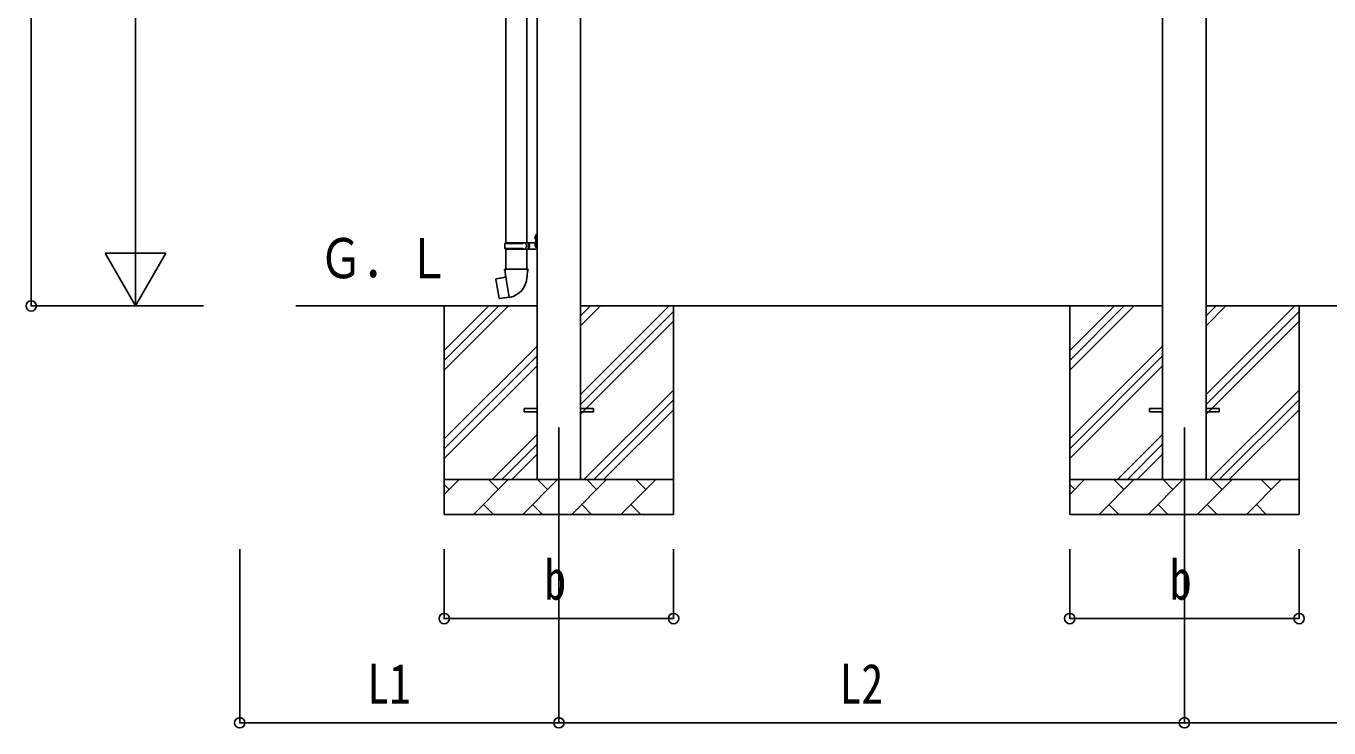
# Model space of a CAD drawing. Units: millimetres, scale not verified. Extents: x -14718 to 14718, y -10395 to 10395.
# Drawn here: x -5184 to -1435, y -3367 to -1347 of the extents above; entities that cross this region are included whole.
import ezdxf
from ezdxf.enums import TextEntityAlignment as Align

# ---------------------------------------------------------------- set-up
doc = ezdxf.new("R2010")
doc.units = ezdxf.units.MM
doc.header["$LTSCALE"] = 40
for name, color, linetype in [('0-3_YKK_12', 2, 'Continuous'), ('0-4_YKK_13', 4, 'Continuous'), ('0-5_YKK_A1', 4, 'Continuous'), ('0-6_YKK_D', 6, 'Continuous')]:
    doc.layers.add(name, color=color, linetype=linetype)
doc.styles.add('ＭＳ ゴシック', font='')
doc.styles.get('ＭＳ ゴシック').set_extended_font_data('MS Gothic')

msp = doc.modelspace()

# ---------------------------------------------------------------- linework, layer by layer
at = {"layer": '0-3_YKK_12'}
for p, q in [((-3650.69, -2502.5), (-3650.69, -3002.5)), ((-1850.69, -2502.5), (-1850.69, -3002.5))]:
    msp.add_line(p, q, dxfattribs=at)
at = {"layer": '0-4_YKK_13'}
for p, q in [((-3803.19, -1038.99), (-3803.19, -1971)), ((-3743.19, -1038.99), (-3743.19, -1971)), ((-3717.19, -1948), (-3714.19, -1946.5)), ((-3717.19, -1948), (-3717.19, -1980)), ((-3714.19, -1946.5), (-3714.19, -1980)), ((-3714.19, -1946.5), (-3713.19, -1946.5)), ((-3713.19, -1946.5), (-3713.19, -1980)), ((-3806.19, -1973), (-3755.86, -1973)), ((-3806.19, -1987), (-3755.86, -1987)), ((-3805.19, -1971), (-3719.19, -1971)), ((-3805.19, -1971), (-3805.19, -1973)), ((-3805.19, -1989), (-3805.19, -1987)), ((-3746.19, -1971), (-3746.19, -1975.5)), ((-3746.19, -1975.5), (-3744.19, -1975.5)), ((-3746.19, -1989), (-3746.19, -1984.5)), ((-3746.19, -1984.5), (-3744.19, -1984.5)), ((-3744.19, -1975.5), (-3744.19, -1980)), ((-3744.19, -1984.5), (-3744.19, -1980)), ((-3738.19, -1971), (-3738.19, -1980)), ((-3738.19, -1975.5), (-3735.19, -1975.5)), ((-3738.19, -1989), (-3738.19, -1980)), ((-3738.19, -1984.5), (-3735.19, -1984.5)), ((-3735.19, -1975.5), (-3735.19, -1980)), ((-3735.19, -1984.5), (-3735.19, -1980)), ((-3719.49, -1953.85), (-3717.45, -1954.85)), ((-3719.49, -1974.35), (-3717.45, -1975.35)), ((-3718.22, -1951.85), (-3717.59, -1951.85)), ((-3718.22, -1951.85), (-3718.22, -1960.15)), ((-3718.22, -1960.15), (-3717.59, -1960.15)), ((-3718.22, -1972.35), (-3717.59, -1972.35)), ((-3718.22, -1972.35), (-3718.22, -1980.65)), ((-3718.22, -1980.65), (-3717.59, -1980.65)), ((-3717.59, -1951.85), (-3717.59, -1960.15)), ((-3717.59, -1951.85), (-3717.19, -1952.25)), ((-3717.59, -1960.15), (-3717.19, -1959.75)), ((-3717.59, -1972.35), (-3717.59, -1980.65)), ((-3717.59, -1972.35), (-3717.19, -1972.75)), ((-3717.59, -1980.65), (-3717.19, -1980.25)), ((-3717.45, -1954.85), (-3716.84, -1956)), ((-3717.45, -1975.35), (-3716.84, -1976.5)), ((-3717.19, -1952.25), (-3717.19, -1959.75)), ((-3717.19, -1972.75), (-3717.19, -1980.25)), ((-3717.19, -1984.5), (-3717.19, -1980)), ((-3717.19, -1984.5), (-3714.19, -1986)), ((-3714.19, -1986), (-3714.19, -1980)), ((-3714.19, -1986), (-3713.19, -1986)), ((-3713.19, -1986), (-3713.19, -1980)), ((-3805.19, -1989), (-3719.19, -1989)), ((-3803.19, -1989), (-3803.19, -2046.43)), ((-3743.19, -1989), (-3743.19, -2046.43)), ((-3805.04, -2046.43), (-3807.19, -2047.21)), ((-3807.19, -2047.21), (-3807.19, -2050.83)), ((-3807.19, -2050.83), (-3804.95, -2051.64)), ((-3805.04, -2046.43), (-3773.19, -2046.43)), ((-3805.04, -2046.43), (-3804.95, -2051.64)), ((-3804.95, -2051.64), (-3804.69, -2066.43)), ((-3741.34, -2046.43), (-3773.19, -2046.43)), ((-3739.19, -2050.83), (-3741.43, -2051.64)), ((-3741.34, -2046.43), (-3739.19, -2047.21)), ((-3739.19, -2047.21), (-3739.19, -2050.83)), ((-3831.65, -2074.88), (-3832.46, -2076.05)), ((-3832.46, -2076.05), (-3822.84, -2130.61)), ((-3803.78, -2069.63), (-3831.65, -2074.88)), ((-3818.91, -2072.28), (-3819.12, -2072.52)), ((-3804.69, -2066.43), (-3803.34, -2068.43)), ((-3793.43, -2126.92), (-3803.56, -2069.45)), ((-3803.54, -2068.63), (-3803.54, -2069.33)), ((-3803.34, -2068.43), (-3803.37, -2068.43)), ((-3743, -2068.37), (-3743.08, -2070.53)), ((-3741.69, -2066.43), (-3743, -2068.37)), ((-3808.81, -2129.52), (-3809.1, -2129.36)), ((-3793.12, -2127.69), (-3793.36, -2127.02)), ((-3750.69, -2448), (-3713.19, -2448)), ((-3750.69, -2457), (-3750.69, -2448)), ((-3750.69, -2457), (-3713.19, -2457)), ((-3588.19, -2448), (-3550.69, -2448)), ((-3588.19, -2457), (-3550.69, -2457)), ((-3550.69, -2457), (-3550.69, -2448)), ((-1950.69, -2448), (-1913.19, -2448)), ((-1950.69, -2457), (-1950.69, -2448)), ((-1950.69, -2457), (-1913.19, -2457)), ((-1788.19, -2448), (-1750.69, -2448)), ((-1788.19, -2457), (-1750.69, -2457)), ((-1750.69, -2457), (-1750.69, -2448))]:
    msp.add_line(p, q, dxfattribs=at)
for points in [[(-3719.49, -1958.15), (-3717.45, -1957.15), (-3716.84, -1956)], [(-3719.49, -1978.65), (-3717.45, -1977.65), (-3716.84, -1976.5)], [(-3741.34, -2046.43), (-3741.43, -2051.64), (-3741.69, -2066.43)], [(-3816.66, -2072.06), (-3816.94, -2071.9), (-3818.91, -2072.28)], [(-3793.7, -2126.83), (-3821.68, -2131.43), (-3822.84, -2130.61)], [(-3806.63, -2128.96), (-3806.84, -2129.19), (-3808.81, -2129.52)]]:
    msp.add_lwpolyline(points, dxfattribs=at)
for centre, radius, start, end in [((-3757.44, -1980), 49.25, 171.82876, 180.00002), ((-3757.44, -1980), 49.25, 180.00002, 188.17127), ((-3755.86, -1971), 2, 270, 359.99998), ((-3755.86, -1989), 2, 0.00005, 90.00004), ((-3713.89, -1956), 6, 136.21765, 223.78235), ((-3713.89, -1976.5), 6, 136.21765, 223.78235), ((-3719.19, -1969), 2, 270, 359.99998), ((-3719.19, -1991), 2, 0.00005, 90.00004), ((-3803.84, -2069.33), 0.3, 280.66842, 0), ((-3803.34, -2068.63), 0.2, 100, 180), ((-3803.34, -2068.43), 60.3, 279.96938, 358), ((-3793.65, -2127.13), 0.3, 20, 99.33158), ((-3792.94, -2127.62), 0.2, 200, 279.96938)]:
    msp.add_arc(centre, radius, start, end, dxfattribs=at)
at = {"layer": '0-5_YKK_A1'}
for p, q in [((-1913.19, 205), (-1913.19, -2652.5)), ((-1788.19, -2652.5), (-1788.19, 205)), ((-3713.19, 145), (-3713.19, -2652.5)), ((-3588.19, -2652.5), (-3588.19, 145)), ((-3713.19, -2152.5), (-4407.35, -2152.5)), ((-3980.69, -2152.5), (-3980.69, -2752.5)), ((-3980.69, -2337.55), (-3795.64, -2152.5)), ((-3980.69, -2309.27), (-3823.92, -2152.5)), ((-3980.69, -2280.98), (-3852.21, -2152.5)), ((-1913.19, -2152.5), (-3588.19, -2152.5)), ((-3588.19, -2407.6), (-3333.09, -2152.5)), ((-3588.19, -2209.61), (-3531.08, -2152.5)), ((-3588.19, -2181.32), (-3559.37, -2152.5)), ((-3588.19, -2435.88), (-3320.69, -2168.38)), ((-3320.69, -2152.5), (-3320.69, -2752.5)), ((-2180.69, -2152.5), (-2180.69, -2752.5)), ((-2180.69, -2337.55), (-1995.64, -2152.5)), ((-2180.69, -2309.27), (-2023.92, -2152.5)), ((-2180.69, -2280.98), (-2052.21, -2152.5)), ((-113.19, -2152.5), (-1788.19, -2152.5)), ((-1788.19, -2407.6), (-1533.09, -2152.5)), ((-1788.19, -2209.61), (-1731.08, -2152.5)), ((-1788.19, -2181.32), (-1759.37, -2152.5)), ((-1788.19, -2435.88), (-1520.69, -2168.38)), ((-1520.69, -2152.5), (-1520.69, -2752.5)), ((-3588.19, -2464.17), (-3320.69, -2196.67)), ((-1788.19, -2464.17), (-1520.69, -2196.67)), ((-3980.69, -2535.54), (-3713.19, -2268.04)), ((-2180.69, -2535.54), (-1913.19, -2268.04)), ((-3980.69, -2563.82), (-3713.19, -2296.32)), ((-3980.69, -2592.11), (-3713.19, -2324.61)), ((-2180.69, -2563.82), (-1913.19, -2296.32)), ((-2180.69, -2592.11), (-1913.19, -2324.61)), ((-3578.53, -2652.5), (-3320.69, -2394.66)), ((-1778.53, -2652.5), (-1520.69, -2394.66)), ((-3550.25, -2652.5), (-3320.69, -2422.94)), ((-1750.25, -2652.5), (-1520.69, -2422.94)), ((-3521.96, -2652.5), (-3320.69, -2451.23)), ((-1721.96, -2652.5), (-1520.69, -2451.23)), ((-3843.09, -2652.5), (-3713.19, -2522.6)), ((-2043.09, -2652.5), (-1913.19, -2522.6)), ((-3814.81, -2652.5), (-3713.19, -2550.88)), ((-3786.52, -2652.5), (-3713.19, -2579.17)), ((-2014.81, -2652.5), (-1913.19, -2550.88)), ((-1986.52, -2652.5), (-1913.19, -2579.17)), ((-3980.69, -2652.5), (-3320.69, -2652.5)), ((-3980.69, -2695.39), (-3937.8, -2652.5)), ((-3896.38, -2752.5), (-3796.38, -2652.5)), ((-3824.93, -2681.05), (-3853.48, -2652.5)), ((-3754.95, -2752.5), (-3654.95, -2652.5)), ((-3683.51, -2681.05), (-3712.06, -2652.5)), ((-3613.53, -2752.5), (-3513.53, -2652.5)), ((-3542.09, -2681.05), (-3570.64, -2652.5)), ((-3472.11, -2752.5), (-3372.11, -2652.5)), ((-3400.66, -2681.05), (-3429.22, -2652.5)), ((-3323.97, -2652.5), (-3320.69, -2649.22)), ((-2180.69, -2652.5), (-1520.69, -2652.5)), ((-2180.69, -2695.39), (-2137.8, -2652.5)), ((-2096.38, -2752.5), (-1996.38, -2652.5)), ((-2024.93, -2681.05), (-2053.48, -2652.5)), ((-1954.95, -2752.5), (-1854.95, -2652.5)), ((-1883.51, -2681.05), (-1912.06, -2652.5)), ((-1813.53, -2752.5), (-1713.53, -2652.5)), ((-1742.09, -2681.05), (-1770.64, -2652.5)), ((-1672.11, -2752.5), (-1572.11, -2652.5)), ((-1600.66, -2681.05), (-1629.22, -2652.5)), ((-1523.97, -2652.5), (-1520.69, -2649.22)), ((-3966.35, -2681.05), (-3980.69, -2666.71)), ((-2166.35, -2681.05), (-2180.69, -2666.71)), ((-3867.82, -2723.95), (-3839.27, -2752.5)), ((-3726.4, -2723.95), (-3697.85, -2752.5)), ((-3584.98, -2723.95), (-3556.43, -2752.5)), ((-3443.56, -2723.95), (-3415, -2752.5)), ((-2067.82, -2723.95), (-2039.27, -2752.5)), ((-1926.4, -2723.95), (-1897.85, -2752.5)), ((-1784.98, -2723.95), (-1756.43, -2752.5)), ((-1643.56, -2723.95), (-1615, -2752.5)), ((-3320.69, -2752.5), (-3980.69, -2752.5)), ((-1520.69, -2752.5), (-2180.69, -2752.5))]:
    msp.add_line(p, q, dxfattribs=at)
at = {"layer": '0-6_YKK_D'}
for p, q in [((-5169.29, -2152.5), (-5169.29, 493.45)), ((-4869.29, -1977.5), (-4869.29, -27.5)), ((-4869.29, -2152.5), (-4869.29, -1849.39)), ((-4869.29, -2152.5), (-4956.79, -2000.95)), ((-4781.79, -2000.95), (-4956.79, -2000.95)), ((-4869.29, -2152.5), (-4781.79, -2000.95)), ((-4673.33, -2152.5), (-5170.29, -2152.5)), ((-4673.33, -2152.5), (-4870.29, -2152.5)), ((-4569.29, -2852.5), (-4569.29, -3353.5)), ((-3980.69, -2852.5), (-3980.69, -3053.5)), ((-3320.69, -2852.5), (-3320.69, -3053.5)), ((-2180.69, -2852.5), (-2180.69, -3053.5)), ((-1520.69, -2852.5), (-1520.69, -3053.5)), ((-3650.69, -3003.5), (-3650.69, -3353.5)), ((-3650.69, -3003.5), (-3650.69, -3353.5)), ((-1850.69, -3003.5), (-1850.69, -3353.5)), ((-1850.69, -3003.5), (-1850.69, -3353.5)), ((-3980.69, -3052.5), (-3320.69, -3052.5)), ((-2180.69, -3052.5), (-1520.69, -3052.5)), ((-3650.69, -3352.5), (-4569.29, -3352.5)), ((-3650.69, -3352.5), (-1850.69, -3352.5)), ((-50.69, -3352.5), (-1850.69, -3352.5))]:
    msp.add_line(p, q, dxfattribs=at)
for centre in [(-5169.29, -2152.5), (-3980.69, -3052.5), (-3320.69, -3052.5), (-2180.69, -3052.5), (-1520.69, -3052.5), (-4569.29, -3352.5), (-3650.69, -3352.5), (-3650.69, -3352.5), (-1850.69, -3352.5), (-1850.69, -3352.5)]:
    msp.add_circle(centre, 14.88, dxfattribs=at)

# ---------------------------------------------------------------- texts
at = {"layer": '0-5_YKK_A1', "style": 'ＭＳ ゴシック', "width": 0.8}
msp.add_text('Ｇ．Ｌ', height=115.5, dxfattribs=at).set_placement((-4341.3, -2107.26), align=Align.BOTTOM_LEFT)
at = {"layer": '0-6_YKK_D', "style": 'ＭＳ ゴシック', "width": 0.8}
for s, p in [('b', (-3692.69, -3032.5)), ('b', (-1892.69, -3032.5)), ('L1', (-4202.39, -3332.5)), ('L2', (-2843.09, -3332.5))]:
    msp.add_text(s, height=115.5, dxfattribs=at).set_placement(p, align=Align.BOTTOM_LEFT)

doc.saveas('drawing.dxf')
